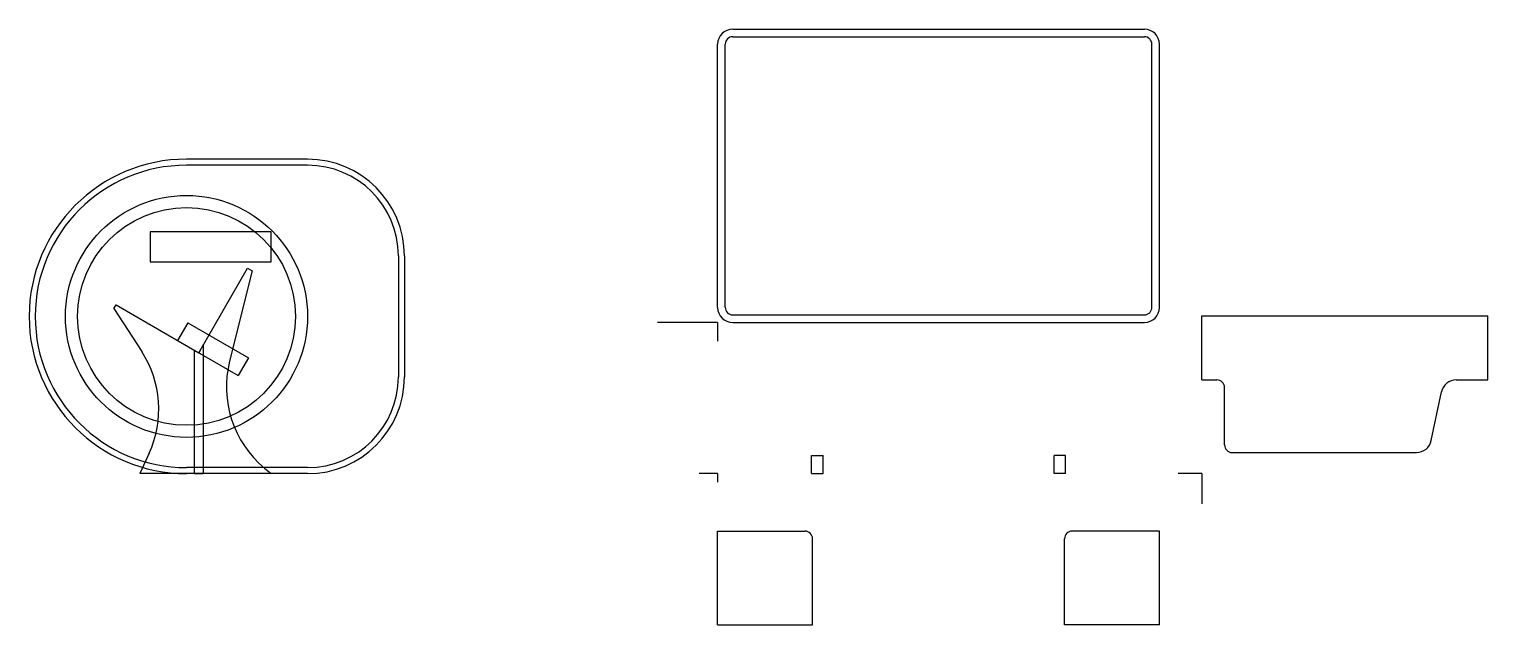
# Model space of a CAD drawing. Header units: millimetres. Extents: x 0 to 482, y -50 to 147.
import ezdxf

# ---------------------------------------------------------------- set-up
doc = ezdxf.new("R2010")
doc.units = ezdxf.units.MM
for name, color, linetype in [('b0', 11, 'Continuous'), ('b1', 11, 'Continuous'), ('b2', 11, 'Continuous'), ('b3', 11, 'Continuous'), ('box-bottom', 192, 'Continuous'), ('box-front', 191, 'Continuous'), ('box-side', 162, 'Continuous'), ('box-tabs', 162, 'Continuous'), ('box-walls', 211, 'Continuous'), ('cross', 181, 'Continuous'), ('notch', 121, 'Continuous'), ('ref', 9, 'Continuous'), ('stand', 61, 'Continuous'), ('tool', 193, 'Continuous')]:
    doc.layers.add(name, color=color, linetype=linetype)

msp = doc.modelspace()

# ---------------------------------------------------------------- linework, layer by layer
at = {"layer": 'b0'}
for p, q in [((92, 104), (52, 104)), ((124, 72), (124, 32)), ((92, 0), (52, 0))]:
    msp.add_line(p, q, dxfattribs=at)
for centre, radius, start, end in [((52, 52), 52, 90, 180), ((92, 72), 32, 0, 90), ((52, 52), 52, 180, 270), ((92, 32), 32, 270, 0)]:
    msp.add_arc(centre, radius, start, end, dxfattribs=at)
at = {"layer": 'b1'}
for p, q in [((92, 102), (52, 102)), ((122, 72), (122, 32)), ((92, 2), (52, 2))]:
    msp.add_line(p, q, dxfattribs=at)
for centre, radius, start, end in [((52, 52), 50, 90, 180), ((92, 72), 30, 0, 90), ((52, 52), 50, 180, 270), ((92, 32), 30, 270, 0)]:
    msp.add_arc(centre, radius, start, end, dxfattribs=at)
at = {"layer": 'b2'}
msp.add_circle((52, 52), 40, dxfattribs=at)
at = {"layer": 'b3'}
msp.add_circle((52, 52), 36, dxfattribs=at)
at = {"layer": 'box-bottom'}
for p, q in [((232.5, 147), (368.5, 147)), ((227.5, 55), (227.5, 142)), ((373.5, 55), (373.5, 142)), ((232.5, 50), (368.5, 50))]:
    msp.add_line(p, q, dxfattribs=at)
for centre, start, end in [((232.5, 142), 90, 180), ((368.5, 142), 0, 90), ((232.5, 55), 180, 270), ((368.5, 55), 270, 0)]:
    msp.add_arc(centre, 5, start, end, dxfattribs=at)
at = {"layer": 'box-front'}
for p, q in [((227.5, -19), (256.35, -19)), ((227.5, -50), (227.5, -19)), ((373.5, -19), (344.65, -19)), ((373.5, -50), (373.5, -19)), ((258.85, -50), (258.85, -21.5)), ((342.15, -50), (342.15, -21.5)), ((227.5, -50), (258.85, -50)), ((373.5, -50), (342.15, -50))]:
    msp.add_line(p, q, dxfattribs=at)
for centre, start, end in [((256.35, -21.5), 360, 90), ((344.65, -21.5), 90, 180)]:
    msp.add_arc(centre, 2.5, start, end, dxfattribs=at)
at = {"layer": 'box-side'}
for p, q in [((387.5, 31), (387.5, 52.16)), ((387.5, 52.16), (482, 52.16)), ((482, 31), (482, 52.16)), ((387.5, 31), (392.5, 31)), ((471.57, 31), (482, 31)), ((395, 9.5), (395, 28.5)), ((463.33, 10.98), (466.67, 27.02)), ((397.5, 7), (458.43, 7))]:
    msp.add_line(p, q, dxfattribs=at)
for centre, radius, start, end in [((392.5, 28.5), 2.5, 0, 90), ((471.57, 26), 5, 90, 168.2317), ((458.43, 12), 5, 270, 348.2317), ((397.5, 9.5), 2.5, 180, 270)]:
    msp.add_arc(centre, radius, start, end, dxfattribs=at)
at = {"layer": 'box-tabs'}
for p, q in [((258.55, 0), (258.55, 6)), ((258.55, 6), (262.35, 6)), ((262.35, 0), (262.35, 6)), ((342.45, 6), (338.65, 6)), ((338.65, 0), (338.65, 6)), ((342.45, 0), (342.45, 6)), ((258.55, 0), (262.35, 0)), ((342.45, 0), (338.65, 0))]:
    msp.add_line(p, q, dxfattribs=at)
at = {"layer": 'box-walls'}
for p, q in [((230, 55), (230, 142)), ((232.5, 144.5), (368.5, 144.5)), ((371, 55), (371, 142)), ((232.5, 52.5), (368.5, 52.5))]:
    msp.add_line(p, q, dxfattribs=at)
for centre, start, end in [((232.5, 142), 90, 180), ((368.5, 142), 360, 90), ((232.5, 55), 180, 270), ((368.5, 55), 270, 0)]:
    msp.add_arc(centre, 2.5, start, end, dxfattribs=at)
at = {"layer": 'cross'}
for p, q in [((54.54, 40.87), (54.54, 0)), ((54.54, 40.87), (56.04, 40)), ((57.54, 42.6), (56.04, 40)), ((57.54, 42.6), (57.54, 0)), ((54.54, 0), (57.54, 0))]:
    msp.add_line(p, q, dxfattribs=at)
at = {"layer": 'notch'}
for p, q in [((52.43, 49.87), (49.06, 44.03)), ((52.43, 49.87), (72.46, 38.3)), ((49.06, 44.03), (69.09, 32.46)), ((72.46, 38.3), (69.09, 32.46))]:
    msp.add_line(p, q, dxfattribs=at)
at = {"layer": 'ref'}
for p, q in [((227.5, 50), (207.61, 50)), ((227.5, 50), (227.5, 43.83)), ((227.5, 0), (221.37, 0)), ((227.5, 0), (227.5, -2.85)), ((387.5, 0), (379.64, 0)), ((387.5, 0), (387.5, -9.95))]:
    msp.add_line(p, q, dxfattribs=at)
at = {"layer": 'stand'}
for p, q in [((56.04, 40), (72.19, 67.97)), ((72.19, 67.97), (73.69, 67.11)), ((73.69, 67.11), (66.22, 37.2)), ((28.01, 54.58), (28.7, 55.78)), ((28.01, 54.58), (37.22, 40.35)), ((28.7, 55.78), (56.04, 40)), ((39.64, 6.74), (36.55, 0)), ((79.97, 0), (36.55, 0)), ((77.75, 1.85), (79.97, 0))]:
    msp.add_line(p, q, dxfattribs=at)
for centre, start, end in [((7.83, 21.34), 335.3454, 32.9014), ((100.18, 28.72), 165.9837, 230.1544)]:
    msp.add_arc(centre, 35, start, end, dxfattribs=at)
at = {"layer": 'tool'}
for p, q in [((40, 80), (40, 70)), ((80, 80), (40, 80)), ((80, 70), (80, 80)), ((40, 70), (80, 70))]:
    msp.add_line(p, q, dxfattribs=at)

doc.saveas('drawing.dxf')
